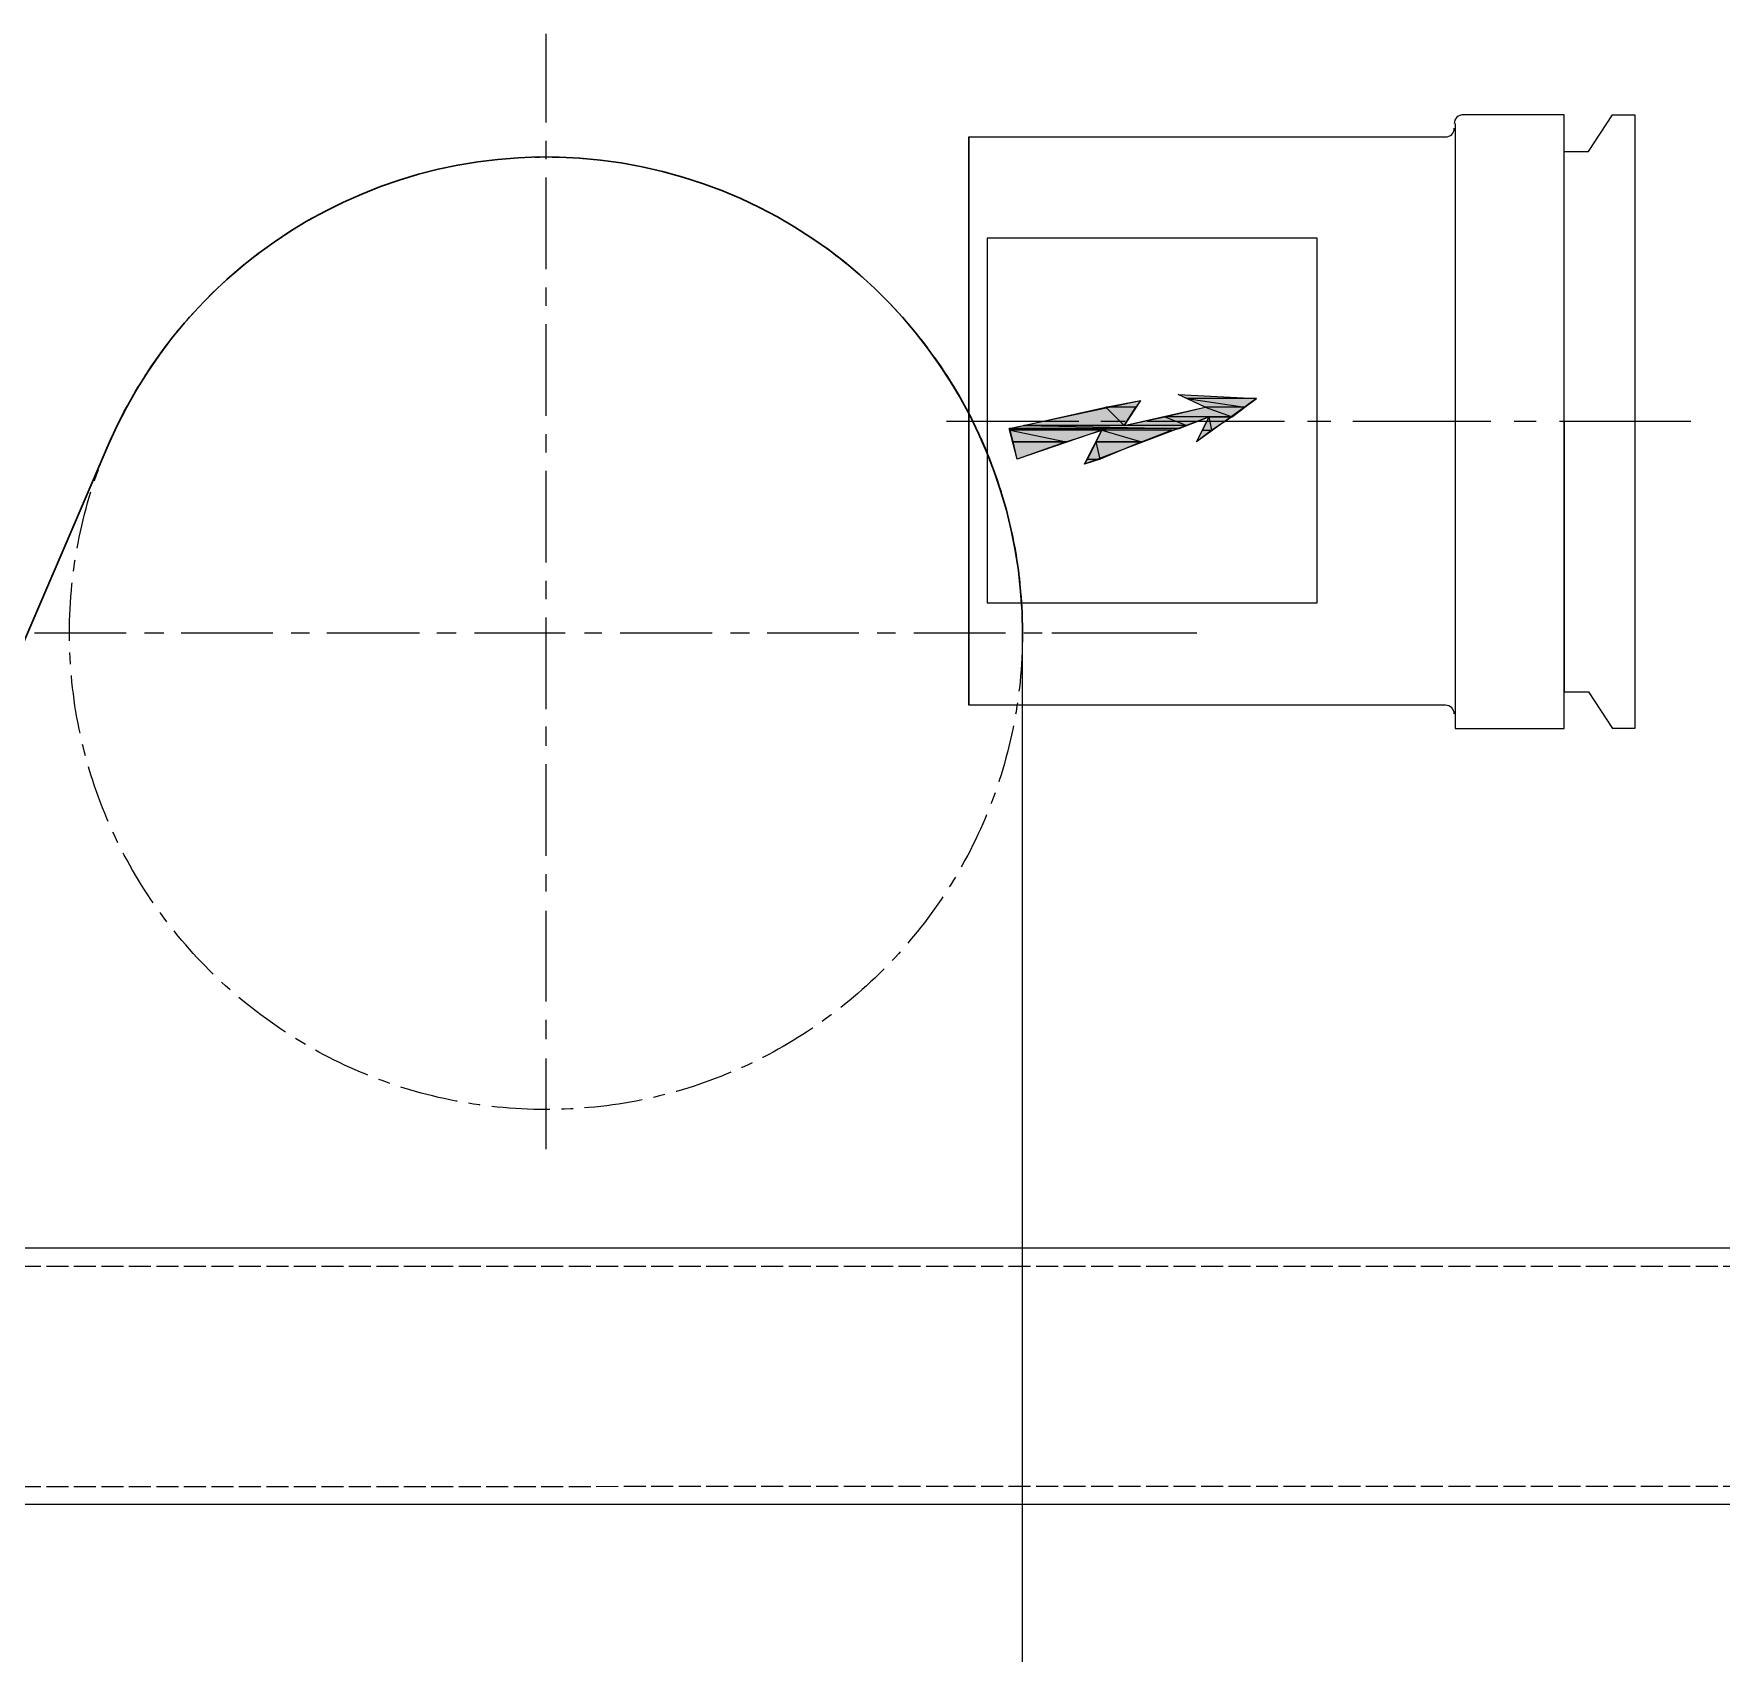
# Model space of a CAD drawing. Header units: millimetres. Extents: x -665 to 20454, y -27797 to 160.
# Drawn here: x 2026 to 2947, y -7544 to -6660 of the extents above; entities that cross this region are included whole.
import ezdxf

# ---------------------------------------------------------------- set-up
doc = ezdxf.new("R2010")
doc.units = ezdxf.units.MM
doc.linetypes.add('$1$ACAD_ISO02W100', pattern=[15, 12, -3])
doc.linetypes.add('$1$CENTER', pattern=[50.8, 31.75, -6.35, 6.35, -6.35])
doc.layers.add('$1$CL', color=2, linetype='$1$CENTER', lineweight=0)
doc.layers.add('$1$DL', color=8, linetype='$1$ACAD_ISO02W100', lineweight=0)
doc.layers.add('AA_Rope', color=7, linetype='Continuous')

msp = doc.modelspace()

# ---------------------------------------------------------------- hatches: boundary and pattern name
at = {"true_color": 0x000007}
for points in [[(2630.07, -6860.019), (2627.436, -6863.705), (2611.109, -6863.705)], [(2650.611, -6856.858), (2693.273, -6858.965), (2655.351, -6858.965)], [(2667.465, -6868.972), (2680.105, -6868.972), (2669.045, -6876.346)], [(2560.547, -6882.666), (2589.515, -6882.666), (2562.654, -6892.147)], [(2605.842, -6882.666), (2630.597, -6882.666), (2607.949, -6892.147)]]:
    msp.add_hatch(color=7, dxfattribs=at).paths.add_polyline_path(points)
h = msp.add_hatch(color=7, dxfattribs=at)
h.paths.add_polyline_path([(2693.273, -6858.965), (2655.351, -6858.965), (2686.952, -6863.705)])
h.paths.add_polyline_path([(2655.351, -6858.965), (2686.952, -6863.705), (2665.358, -6863.705)])
h = msp.add_hatch(color=7, dxfattribs=at)
h.paths.add_polyline_path([(2627.436, -6863.705), (2611.109, -6863.705), (2621.116, -6873.712)])
h.paths.add_polyline_path([(2611.109, -6863.705), (2621.116, -6873.712), (2566.341, -6873.712)])
h = msp.add_hatch(color=7, dxfattribs=at)
h.paths.add_polyline_path([(2667.465, -6868.972), (2643.237, -6868.972), (2655.351, -6873.712)])
h.paths.add_polyline_path([(2643.237, -6868.972), (2655.351, -6873.712), (2621.116, -6873.712)])
h = msp.add_hatch(color=7, dxfattribs=at)
h.paths.add_polyline_path([(2686.952, -6863.705), (2665.358, -6863.705), (2680.105, -6868.972)])
h.paths.add_polyline_path([(2665.358, -6863.705), (2680.105, -6868.972), (2643.237, -6868.972)])
h = msp.add_hatch(color=7, dxfattribs=at)
h.paths.add_polyline_path([(2667.465, -6868.972), (2663.778, -6876.346), (2669.045, -6876.346)])
h.paths.add_polyline_path([(2663.778, -6876.346), (2669.045, -6876.346), (2660.618, -6882.666)])
h = msp.add_hatch(color=7, dxfattribs=at)
h.paths.add_polyline_path([(2655.351, -6873.712), (2566.341, -6873.712), (2651.137, -6875.292)])
h.paths.add_polyline_path([(2566.341, -6873.712), (2651.137, -6875.292), (2558.44, -6875.292)])
h = msp.add_hatch(color=7, dxfattribs=at)
h.paths.add_polyline_path([(2651.137, -6875.292), (2558.44, -6875.292), (2646.924, -6876.346)])
h.paths.add_polyline_path([(2558.44, -6875.292), (2646.924, -6876.346), (2558.967, -6876.346)])
h = msp.add_hatch(color=7, dxfattribs=at)
h.paths.add_polyline_path([(2609.002, -6876.346), (2558.967, -6876.346), (2589.515, -6882.666)])
h.paths.add_polyline_path([(2558.967, -6876.346), (2589.515, -6882.666), (2560.547, -6882.666)])
h = msp.add_hatch(color=7, dxfattribs=at)
h.paths.add_polyline_path([(2646.924, -6876.346), (2609.002, -6876.346), (2630.597, -6882.666)])
h.paths.add_polyline_path([(2609.002, -6876.346), (2630.597, -6882.666), (2605.842, -6882.666)])
h = msp.add_hatch(color=7, dxfattribs=at)
h.paths.add_polyline_path([(2605.842, -6882.666), (2601.102, -6892.147), (2607.949, -6892.147)])
h.paths.add_polyline_path([(2601.102, -6892.147), (2607.949, -6892.147), (2599.522, -6894.78)])

# ---------------------------------------------------------------- linework, layer by layer
at = {"layer": '$1$CL', "color": 1, "linetype": 'Continuous', "lineweight": 30}
msp.add_line((2066.748, -6884.504), (1785.78, -7538.321), dxfattribs=at)
at = {"layer": '$1$CL'}
msp.add_circle((2305.625, -6987.158), 260, dxfattribs=at)
at = {"layer": '$1$CL', "color": 1, "linetype": 'Continuous', "lineweight": 30}
msp.add_arc((2305.625, -6987.158), 260, 0, 156.745143, dxfattribs=at)
at = {"layer": '$1$DL'}
for points in [[(1493.061, -7332.674), (3600.995, -7332.674)], [(1493.061, -7453.075), (3600.995, -7452.532)]]:
    msp.add_lwpolyline(points, dxfattribs=at)
at = {"color": 7, "linetype": 'Continuous', "lineweight": 20, "true_color": 0x000007}
for points in [[(2305.625, -6659.877), (2305.625, -6708.332), (2305.625, -6708.332)], [(2801.77, -6708.859), (2801.77, -6711.492), (2801.77, -6711.492)], [(2801.77, -6711.492), (2801.77, -7031.719), (2801.77, -7031.719)], [(2861.286, -6704.119), (2806.511, -6704.119), (2806.511, -6704.119)], [(2861.286, -7039.093), (2861.286, -6704.119), (2861.286, -6704.119)], [(2874.454, -6724.133), (2887.621, -6704.119), (2887.621, -6704.119)], [(2887.621, -6704.119), (2899.735, -6704.119), (2899.735, -7039.093), (2887.621, -7039.093)], [(2305.625, -6718.339), (2305.625, -6728.346), (2305.625, -6728.346)], [(2536.319, -6716.232), (2796.504, -6716.232), (2796.504, -6716.232)], [(2861.286, -6871.606), (2861.286, -6724.133), (2861.286, -6724.133)], [(2861.286, -6724.133), (2874.454, -6724.133), (2874.454, -6724.133)], [(2305.625, -6738.353), (2305.625, -6788.389), (2305.625, -6788.389)], [(2546.326, -6771.535), (2546.326, -6970.623), (2546.326, -6970.623)], [(2726.454, -6771.535), (2546.326, -6771.535), (2546.326, -6771.535)], [(2726.454, -6970.623), (2726.454, -6771.535), (2726.454, -6771.535)], [(2305.625, -6798.396), (2305.625, -6808.403), (2305.625, -6808.403)], [(2305.625, -6818.41), (2305.625, -6868.446), (2305.625, -6868.446)], [(2558.44, -6875.292), (2630.07, -6860.019), (2630.07, -6860.019)], [(2630.07, -6860.019), (2621.116, -6873.712), (2665.358, -6863.705), (2650.611, -6856.858)], [(2650.611, -6856.858), (2693.273, -6858.965), (2660.618, -6882.666)], [(2667.465, -6868.972), (2599.522, -6894.78), (2599.522, -6894.78)], [(2660.618, -6882.666), (2667.465, -6868.972), (2667.465, -6868.972)], [(2305.625, -6878.453), (2305.625, -6888.46), (2305.625, -6888.46)], [(2596.362, -6871.606), (2524.205, -6871.606), (2524.205, -6871.606)], [(2599.522, -6894.78), (2609.002, -6876.346), (2562.654, -6892.147), (2558.44, -6875.292)], [(2621.643, -6871.606), (2608.476, -6871.606), (2608.476, -6871.606)], [(2708.547, -6871.606), (2633.757, -6871.606), (2633.757, -6871.606)], [(2733.828, -6871.606), (2721.187, -6871.606), (2721.187, -6871.606)], [(2821.258, -6871.606), (2745.941, -6871.606), (2745.941, -6871.606)], [(2846.012, -6871.606), (2833.899, -6871.606), (2833.899, -6871.606)], [(2930.283, -6871.606), (2858.653, -6871.606), (2858.653, -6871.606)], [(2861.286, -6871.606), (2861.286, -7019.079), (2861.286, -7019.079)], [(2305.625, -6898.467), (2305.625, -6948.502), (2305.625, -6948.502)], [(2305.625, -6958.509), (2305.625, -6968.516), (2305.625, -6968.516)], [(2305.625, -6978.524), (2305.625, -7028.559), (2305.625, -7028.559)], [(2546.326, -6970.623), (2726.454, -6970.623), (2726.454, -6970.623)], [(2026.48, -6986.951), (2076.515, -6986.951), (2076.515, -6986.951)], [(2086.522, -6986.951), (2097.056, -6986.951), (2097.056, -6986.951)], [(2106.537, -6986.951), (2156.572, -6986.951), (2156.572, -6986.951)], [(2166.579, -6986.951), (2176.586, -6986.951), (2176.586, -6986.951)], [(2166.579, -6986.951), (2176.586, -6986.951), (2176.586, -6986.951)], [(2186.067, -6986.951), (2236.629, -6986.951), (2236.629, -6986.951)], [(2186.593, -6986.951), (2236.629, -6986.951), (2236.629, -6986.951)], [(2246.109, -6986.951), (2256.643, -6986.951), (2256.643, -6986.951)], [(2266.65, -6986.951), (2316.159, -6986.951), (2316.159, -6986.951)], [(2326.693, -6986.951), (2336.173, -6986.951), (2336.173, -6986.951)], [(2346.18, -6986.951), (2396.215, -6986.951), (2396.215, -6986.951)], [(2406.223, -6986.951), (2416.756, -6986.951), (2416.756, -6986.951)], [(2426.237, -6986.951), (2476.272, -6986.951), (2476.272, -6986.951)], [(2486.279, -6986.951), (2496.286, -6986.951), (2496.286, -6986.951)], [(2506.293, -6986.951), (2556.329, -6986.951), (2556.329, -6986.951)], [(2566.336, -6986.951), (2576.343, -6986.951), (2576.343, -6986.951)], [(2581.731, -6986.951), (2660.734, -6986.951), (2660.734, -6986.951)], [(2586.35, -6986.951), (2617.951, -6986.951), (2617.951, -6986.951)], [(2861.286, -7019.079), (2874.454, -7019.079), (2874.454, -7019.079)], [(2874.454, -7019.079), (2887.621, -7039.093), (2887.621, -7039.093)], [(2796.504, -7026.452), (2536.319, -7026.452), (2536.319, -7026.452)], [(2801.77, -7031.719), (2801.77, -7039.093), (2801.77, -7039.093)], [(2305.625, -7038.039), (2305.625, -7048.573), (2305.625, -7048.573)], [(2801.77, -7039.093), (2861.286, -7039.093), (2861.286, -7039.093)], [(2305.625, -7058.58), (2305.625, -7108.616), (2305.625, -7108.616)], [(2305.625, -7118.623), (2305.625, -7128.103), (2305.625, -7128.103)], [(2305.625, -7138.637), (2305.625, -7188.146), (2305.625, -7188.146)], [(2305.625, -7198.153), (2305.625, -7208.687), (2305.625, -7208.687)], [(2305.625, -7198.153), (2305.625, -7207.633), (2305.625, -7207.633)], [(2305.625, -7219.22), (2305.625, -7268.729), (2305.625, -7268.729)]]:
    msp.add_lwpolyline(points, dxfattribs=at)
msp.add_lwpolyline([(2536.319, -6716.232), (2536.319, -7026.452)], close=True, dxfattribs=at)
at = {"color": 7, "linetype": 'Continuous', "lineweight": -2, "true_color": 0x000007}
for points in [[(2630.07, -6860.019), (2627.436, -6863.705), (2611.109, -6863.705)], [(2650.611, -6856.858), (2693.273, -6858.965), (2655.351, -6858.965)], [(2693.273, -6858.965), (2655.351, -6858.965), (2686.952, -6863.705)], [(2655.351, -6858.965), (2686.952, -6863.705), (2665.358, -6863.705)], [(2611.109, -6863.705), (2621.116, -6873.712), (2566.341, -6873.712)], [(2627.436, -6863.705), (2611.109, -6863.705), (2621.116, -6873.712)], [(2643.237, -6868.972), (2655.351, -6873.712), (2621.116, -6873.712)], [(2665.358, -6863.705), (2680.105, -6868.972), (2643.237, -6868.972)], [(2667.465, -6868.972), (2643.237, -6868.972), (2655.351, -6873.712)], [(2667.465, -6868.972), (2663.778, -6876.346), (2669.045, -6876.346)], [(2686.952, -6863.705), (2665.358, -6863.705), (2680.105, -6868.972)], [(2667.465, -6868.972), (2680.105, -6868.972), (2669.045, -6876.346)], [(2566.341, -6873.712), (2651.137, -6875.292), (2558.44, -6875.292)], [(2651.137, -6875.292), (2558.44, -6875.292), (2646.924, -6876.346)], [(2558.44, -6875.292), (2646.924, -6876.346), (2558.967, -6876.346)], [(2609.002, -6876.346), (2558.967, -6876.346), (2589.515, -6882.666)], [(2558.967, -6876.346), (2589.515, -6882.666), (2560.547, -6882.666)], [(2655.351, -6873.712), (2566.341, -6873.712), (2651.137, -6875.292)], [(2609.002, -6876.346), (2630.597, -6882.666), (2605.842, -6882.666)], [(2646.924, -6876.346), (2609.002, -6876.346), (2630.597, -6882.666)], [(2663.778, -6876.346), (2669.045, -6876.346), (2660.618, -6882.666)], [(2560.547, -6882.666), (2589.515, -6882.666), (2562.654, -6892.147)], [(2605.842, -6882.666), (2601.102, -6892.147), (2607.949, -6892.147)], [(2605.842, -6882.666), (2630.597, -6882.666), (2607.949, -6892.147)], [(2601.102, -6892.147), (2607.949, -6892.147), (2599.522, -6894.78)]]:
    msp.add_lwpolyline(points, close=True, dxfattribs=at)
for points in [[(1493.061, -7462.674), (3600.995, -7462.674), (3600.995, -7322.674)], [(1493.061, -7322.674), (3600.995, -7322.674)]]:
    msp.add_lwpolyline(points)
at = {"color": 7, "linetype": 'Continuous', "lineweight": 20}
for points in [[(2796.504, -6716.232), (2799.137, -6716.232), (2801.244, -6714.126), (2801.244, -6711.492)], [(2806.511, -6704.119), (2803.351, -6704.119), (2801.244, -6706.225), (2801.244, -6708.859)], [(2801.244, -7031.192), (2801.244, -7028.559), (2799.137, -7026.452), (2796.504, -7026.452)]]:
    msp.add_open_spline(points, degree=3, dxfattribs=at)
at = {"layer": 'AA_Rope'}
msp.add_line((2565.625, -22094.249), (2565.625, -6987.158), dxfattribs=at)

doc.saveas('drawing.dxf')
